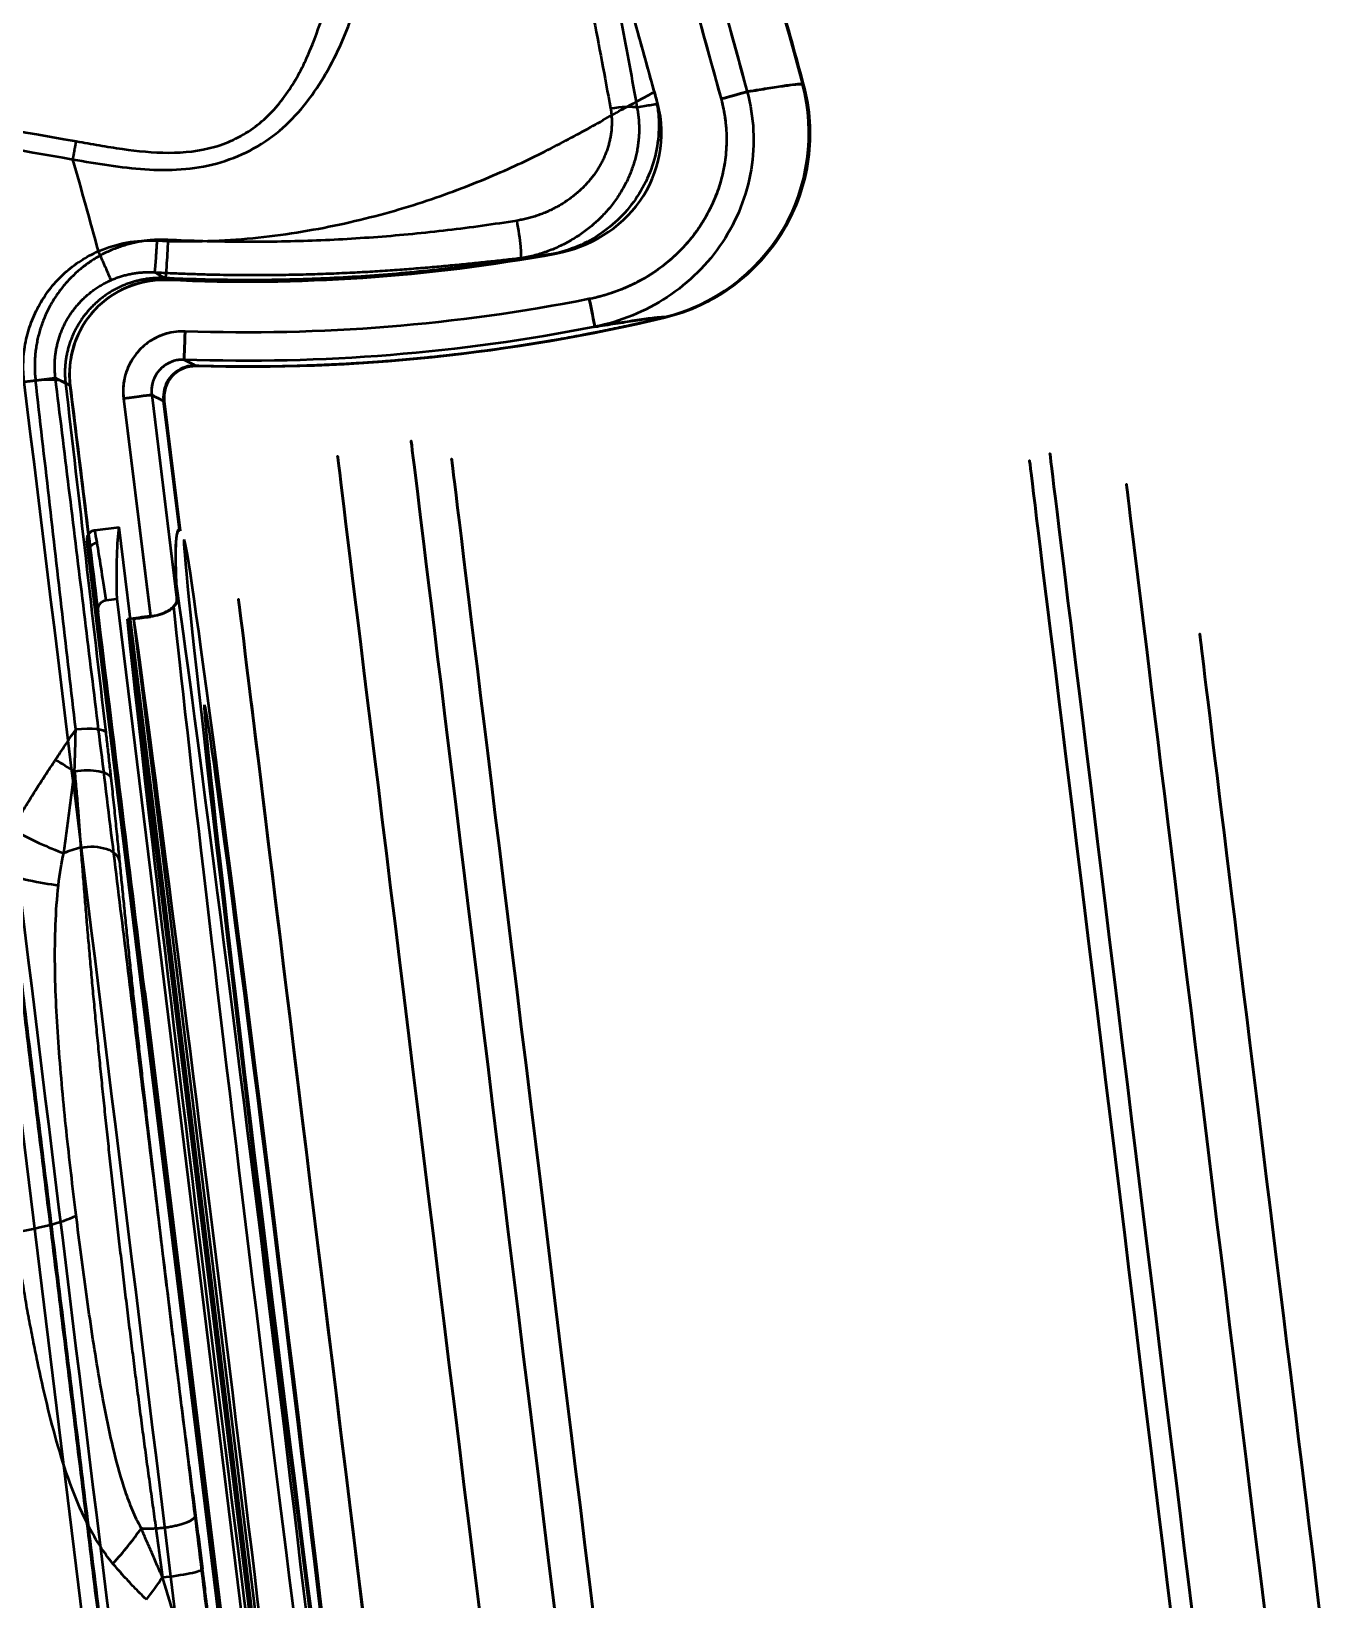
# Model space of a CAD drawing. Header units: millimetres. Extents: x -142 to 142, y -208 to 161.
# Drawn here: x 81.31 to 122.69, y 63.91 to 113.75 of the extents above; entities that cross this region are included whole.
import ezdxf

# ---------------------------------------------------------------- set-up
doc = ezdxf.new("R2010")
doc.units = ezdxf.units.MM
doc.layers.add('1', color=7, linetype='Continuous', true_color=0xffffff)

msp = doc.modelspace()

# ---------------------------------------------------------------- linework, layer by layer
at = {"layer": '1', "color": 251, "linetype": 'Continuous', "lineweight": 50}
for p, q in [((105.837, 112.066, 0.6), (105.837, 112.066)), ((101.441, 104.657, 0.6), (101.441, 104.657)), ((85.107, 45.624, 24), (78.102, 102.679, 24)), ((85.107, 45.624, 24.72), (78.102, 102.679, 24.72)), ((86.551, 103.115, 0.6), (86.551, 103.115)), ((89.388, 46.75, -11.5), (82.544, 102.491, -11.5)), ((85.132, 102.193, -10.631), (85.931, 95.679, -10.631)), ((85.132, 102.193, 10.631), (85.932, 95.675, 10.631)), ((84.239, 102.083, -11.5), (85.089, 95.159, -11.5)), ((84.239, 102.083, 11.5), (85.091, 95.143, 11.5)), ((86.011, 97.903, 0.6), (85.507, 102.006, 0.6)), ((86.035, 97.88), (85.53, 101.994)), ((85.53, 101.994, 0.6), (85.53, 101.994)), ((85.53, 101.994, 0.6), (86.035, 97.879, 0.6)), ((84.096, 97.984, 5), (83.328, 97.89, 5)), ((90.191, 48.345, 5), (84.096, 97.986, 5)), ((83.604, 93.191, 5), (83.068, 97.551, 5)), ((89.579, 50.534, 11.5), (84.031, 95.714, 11.5)), ((84.359, 95.067, -11.5), (89.771, 50.991, -11.5)), ((89.969, 51.026, 11.5), (84.559, 95.08, 11.5)), ((88.553, 52.879, 5), (83.604, 93.191, 5)), ((84.909, 83.234, 11.498), (87.411, 62.856, 11.498))]:
    msp.add_line(p, q, dxfattribs=at)
at = {"layer": '1', "color": 251, "linetype": 'Continuous', "lineweight": 50, "extrusion": (-0.992546, -0.121869, -7.68204e-12)}
for centre, radius in [((-62, 0, -104.956), 26.602), ((-62, 0, -102.579), 26.403), ((-62, 0, -125.052), 23.734), ((-62, 0, -106.161), 25.88), ((-62, 0, -124.383), 23.59), ((-62, 0, -127.345), 22.473), ((-62, 0, -98.9), 22.283), ((-62, 0, -129.077), 17.463)]:
    msp.add_circle(centre, radius, dxfattribs=at)
at = {"layer": '1', "color": 251, "linetype": 'Continuous', "lineweight": 50, "extrusion": (0.992508, 0.121865, -0.008727)}
for radius in [24.5, 19.2]:
    msp.add_circle((61.874, 0.822, 97.412), radius, dxfattribs=at)
at = {"layer": '1', "color": 251, "linetype": 'Continuous', "lineweight": 50, "extrusion": (0, 0, -1)}
for centre, radius, start, end in [((379, -20, -0.6), 502.476, 160.93454, 164.76154), ((379, -20, -10.866), 500.718, 163.59751, 164.7357), ((379, -20, -11.5), 499.858, 163.65777, 164.7357), ((379, -20, 11.5), 499.858, 164.23017, 164.7357), ((379, -20, 10.866), 500.718, 164.23017, 164.7357), ((-88.166, 160.208, 11.5), 56.03, 258.8127, 272.0194), ((-88.166, 160.208, -11.5), 56.03, 258.8127, 272.0194), ((-88.166, 160.208, 10.616), 56.93, 258.8127, 272.0194), ((-88.166, 160.208, -10.616), 56.93, 258.8127, 272.0194)]:
    msp.add_arc(centre, radius, start, end, dxfattribs=at)
at = {"layer": '1', "color": 251, "linetype": 'Continuous', "lineweight": 50}
for centre, radius, start, end in [((-379, -20), 502.502, 15.23732, 19.0669), ((-379, -20, -11.5), 497.872, 15.30697, 15.89189), ((88.166, 160.208, -11.5), 54.414, 267.3604, 280.389), ((88.166, 160.208, 0.6), 57.105, 268.357, 283.408), ((88.166, 160.208), 57.115, 268.3795, 283.4397)]:
    msp.add_arc(centre, radius, start, end, dxfattribs=at)
at = {"layer": '1', "color": 251, "linetype": 'Continuous', "lineweight": 50, "extrusion": (0.263272, -0.964722, -1.3344e-15)}
msp.add_arc((128.963, -10.6, -80.486), 0.9, 270, 342.8169, dxfattribs=at)
at = {"layer": '1', "color": 251, "linetype": 'Continuous', "lineweight": 50, "extrusion": (0.263272, -0.964722, -3.60822e-16)}
msp.add_arc((128.963, 10.6, -80.486), 0.9, 17.183, 90, dxfattribs=at)
at = {"layer": '1', "color": 251, "linetype": 'Continuous', "lineweight": 50, "extrusion": (0.17476, -0.96364, -0.202132)}
msp.add_arc((117.888, -31.036, -87.043), 1, 274.8046, 336.4428, dxfattribs=at)
at = {"layer": '1', "color": 251, "linetype": 'Continuous', "lineweight": 50, "extrusion": (-0.984211, -0.157709, -0.080348)}
msp.add_arc((-90.865, -22.715, -111.013), 1, 258.2604, 358.9968, dxfattribs=at)
at = {"layer": '1', "color": 251, "linetype": 'Continuous', "lineweight": 50, "extrusion": (-0.998349, 0.048482, -0.030798)}
msp.add_arc((-110.931, -16.811, -79.84), 1, 257.5222, 358.9995, dxfattribs=at)
at = {"layer": '1', "color": 251, "linetype": 'Continuous', "lineweight": 50, "extrusion": (-0.980998, -0.194016, -7.25614e-15)}
msp.add_arc((-84.028, -10.6, -117.574), 0.9, 270, 359, dxfattribs=at)
at = {"layer": '1', "color": 251, "linetype": 'Continuous', "lineweight": 50, "extrusion": (-0.980998, -0.194016, -7.93636e-17)}
msp.add_arc((-84.028, 10.6, -117.574), 0.9, 1, 90, dxfattribs=at)
at = {"layer": '1', "color": 251, "linetype": 'Continuous', "lineweight": 50, "extrusion": (-0.999379, 0.035238, 2.71678e-15)}
msp.add_arc((-107.185, -10.6, -82.466), 0.9, 270, 359, dxfattribs=at)
at = {"layer": '1', "color": 251, "linetype": 'Continuous', "lineweight": 50, "extrusion": (-0.999379, 0.035238, -2.92735e-17)}
msp.add_arc((-107.185, 10.6, -82.466), 0.9, 1, 90, dxfattribs=at)
at = {"layer": '1', "color": 251, "linetype": 'Continuous', "lineweight": 50, "extrusion": (0.111919, -0.97145, -0.209186)}
msp.add_arc((92.591, -34.493, -87.17), 1, 273.6275, 357.9547, dxfattribs=at)
at = {"layer": '1', "color": 251, "linetype": 'Continuous', "lineweight": 50, "extrusion": (0.121869, -0.992546, 0)}
msp.add_arc((96.052, -10.6, -91.056), 0.9, 270, 358, dxfattribs=at)
at = {"layer": '1', "color": 251, "linetype": 'Continuous', "lineweight": 50, "extrusion": (0.121869, -0.992546, 8.58688e-17)}
msp.add_arc((96.052, 10.6, -91.056), 0.9, 2, 90, dxfattribs=at)
at = {"layer": '1', "color": 251, "linetype": 'Continuous', "lineweight": 50, "extrusion": (-0.992508, -0.121865, 0.008727)}
for start, end in [(21.9156, 158.0844), (206.2219, 333.7781)]:
    msp.add_arc((-61.874, 0.822, -96.912), 25, start, end, dxfattribs=at)
at = {"layer": '1', "color": 251, "linetype": 'Continuous', "lineweight": 50, "extrusion": (0.992508, 0.121865, -0.008727)}
for start, end in [(207.3611, 332.6389), (27.4154, 152.5846)]:
    msp.add_arc((61.874, 0.822, 95.412), 25, start, end, dxfattribs=at)
at = {"layer": '1', "color": 251, "linetype": 'Continuous', "lineweight": 50, "extrusion": (0.111946, -0.971543, -0.208738)}
msp.add_arc((92.593, -34.456, -75.766), 1, 273.7148, 357.9549, dxfattribs=at)
at = {"layer": '1', "color": 251, "linetype": 'Continuous', "lineweight": 50, "extrusion": (-0.54067, -0.816688, -0.201737)}
msp.add_arc((18.17, -46.074, -114.516), 3, 71.3327, 85.1389, dxfattribs=at)
at = {"layer": '1', "color": 251, "linetype": 'Continuous', "lineweight": 50, "extrusion": (0.101671, -0.929575, -0.354336)}
msp.add_arc((92.126, -45.599, -68.657), 1, 262.8835, 357.8612, dxfattribs=at)
at = {"layer": '1', "color": 251, "linetype": 'Continuous', "lineweight": 50, "extrusion": (0.490109, 0.846936, 0.206137)}
msp.add_arc((-25.348, -46.311, 110.368), 3, 94.1829, 132.5024, dxfattribs=at)
at = {"layer": '1', "color": 251, "linetype": 'Continuous', "lineweight": 50, "extrusion": (-0.098315, 0.800713, 0.590926)}
msp.add_arc((-93.3, -60.137, 50.017), 2, 279.7601, 296.5888, dxfattribs=at)
at = {"layer": '1', "color": 251, "linetype": 'Continuous', "lineweight": 50, "extrusion": (0.07817, -0.805112, -0.587949)}
msp.add_arc((91.16, -62.314, -52.134), 1, 259.3826, 357.5271, dxfattribs=at)
at = {"layer": '1', "color": 251, "linetype": 'Continuous', "lineweight": 50, "extrusion": (0.309294, 0.926081, 0.216126)}
msp.add_arc((-48.311, -45.814, 101.117), 3, 91.7372, 136.7932, dxfattribs=at)
at = {"layer": '1', "color": 251, "linetype": 'Continuous', "lineweight": 50, "extrusion": (-0.121586, 0.981554, 0.147539)}
msp.add_arc((-88.6, -34.131, 61.143), 3, 105.9936, 162.566, dxfattribs=at)
at = {"layer": '1', "color": 251, "linetype": 'Continuous', "lineweight": 50, "extrusion": (-0.719294, 0.661917, 0.210908)}
msp.add_arc((-104.466, -22.546, -22.314), 3, 94.1578, 123.4563, dxfattribs=at)
at = {"layer": '1', "color": 251, "linetype": 'Continuous', "lineweight": 50, "extrusion": (0.124897, -0.986283, 0.107919)}
msp.add_arc((93.211, -17.356, -55.676), 1, 252.9935, 357.9882, dxfattribs=at)
at = {"layer": '1', "color": 251, "linetype": 'Continuous', "lineweight": 50, "extrusion": (-0.792217, 0.592948, 0.144238)}
msp.add_arc((-102.125, -22.558, -32.89), 3, 89.1482, 106.1103, dxfattribs=at)
at = {"layer": '1', "color": 251, "linetype": 'Continuous', "lineweight": 50, "extrusion": (0.991942, 0.121795, 0.034899)}
msp.add_ellipse((89.057, 73.273, -0.027), major_axis=(0.867, 0.106, -25.009), ratio=0.999048, start_param=1.953295, end_param=2.011081, dxfattribs=at)
at = {"layer": '1', "color": 251, "linetype": 'Continuous', "lineweight": 50}
msp.add_ellipse((1393.914, 233.49, -11.5), major_axis=(2843.471, 349.134), ratio=0.008727, start_param=2.048048, end_param=2.048337, dxfattribs=at)
at = {"layer": '1', "color": 251, "linetype": 'Continuous', "lineweight": 50, "extrusion": (0, 0, -1)}
msp.add_ellipse((-1221.98, -87.702, 11.5), major_axis=(2843.471, 349.134), ratio=0.008727, start_param=5.190878, end_param=5.191089, dxfattribs=at)
at = {"layer": '1', "color": 251, "linetype": 'Continuous', "lineweight": 50, "extrusion": (-0.992546, -0.121869, -7.68232e-12)}
msp.add_ellipse((90.622, 73.466, -0.041), major_axis=(0, 0, -19.201), ratio=0.999962, dxfattribs=at)
at = {"layer": '1', "color": 251, "linetype": 'Continuous', "lineweight": 50}
for points, weights, degree in [([(95.933, 144.153, 0.6), (99.591, 133.57, 0.6), (102.894, 122.87, 0.6), (105.837, 112.066, 0.6)], [0.500139632378, 0.499953455874, 0.499953455874, 0.500139632378], 3), ([(-20.967, 117.221, 24.913), (31.277, 119.586, 24.913), (82.736, 110.254, 24.913)], [0.50158002096, 0.49841997904, 0.50158002096], 2), ([(-82.632, 109.679, 25), (0, 124.663, 25), (82.631, 109.679, 25)], [0.504044166649, 0.495955833351, 0.504044166649], 2), ([(101.104, 111.819, 11.5), (100.344, 114.589, 11.5), (99.551, 117.35, 11.5)], [0.500004161292, 0.499995838708, 0.500004161292], 2), ([(101.441, 104.657, 0.6), (96.56, 103.49, 0.6), (91.568, 102.973, 0.6), (86.551, 103.115, 0.6)], [0.502165318994, 0.499278227002, 0.499278227002, 0.502165318994], 3)]:
    msp.add_rational_spline(points, weights, degree=degree, dxfattribs=at)
for points, knots in [([(82.736, 110.254, 24.913), (82.979, 110.21, 24.913), (83.464, 110.123, 24.912), (84.439, 109.966, 24.906), (85.668, 109.84, 24.875), (87.154, 109.992, 24.744), (88.487, 110.652, 24.469), (89.457, 111.715, 24.093), (90.361, 113.409, 23.532), (90.985, 115.688, 22.811), (91.363, 118.499, 21.946), (91.491, 121.335, 21.088), (91.463, 124.172, 20.238), (91.358, 126.063, 19.676), (91.29, 127.008, 19.397)], [0, 0, 0, 0, 0.03125, 0.0625, 0.125, 0.1875, 0.25, 0.3125, 0.375, 0.5, 0.625, 0.75, 0.875, 1, 1, 1, 1]), ([(82.631, 109.679, 25), (83.01, 109.611, 25), (83.768, 109.478, 25), (84.915, 109.345, 24.982), (86.071, 109.33, 24.928), (87.212, 109.512, 24.814), (88.279, 109.929, 24.623), (89.533, 110.772, 24.277), (90.679, 112.25, 23.714), (91.569, 114.253, 22.984), (92.134, 116.372, 22.234), (92.433, 118.168, 21.613), (92.573, 119.436, 21.181), (92.629, 120.071, 20.965), (92.653, 120.389, 20.858), (92.666, 120.571, 20.796), (92.672, 120.662, 20.766), (92.674, 120.708, 20.751)], [0, 0, 0, 0, 0.0625, 0.125, 0.1875, 0.25, 0.3125, 0.375, 0.5, 0.625, 0.75, 0.875, 0.9375, 0.96875, 0.984375, 0.992188, 1, 1, 1, 1]), ([(85.295, 107.098, 24.983), (85.775, 107.075, 24.971), (86.736, 107.065, 24.929), (88.647, 107.176, 24.729), (90.976, 107.535, 24.176), (93.5, 108.206, 22.918), (95.673, 109.007, 21.169), (97.47, 109.834, 19.064), (98.949, 110.621, 16.707), (99.955, 111.198, 14.599), (100.648, 111.576, 12.846), (100.959, 111.74, 11.951), (101.104, 111.819, 11.5)], [0, 0, 0, 0, 0.0625, 0.125, 0.25, 0.375, 0.5, 0.625, 0.75, 0.875, 0.9375, 1, 1, 1, 1]), ([(101.104, 111.819, 11.5), (101.143, 111.679, 11.5), (101.204, 111.396, 11.5), (101.266, 110.821, 11.5), (101.222, 110.095, 11.5), (100.989, 109.255, 11.5), (100.586, 108.481, 11.5), (100.034, 107.806, 11.5), (99.358, 107.256, 11.5), (98.585, 106.853, 11.5), (98.026, 106.694, 11.5), (97.741, 106.643, 11.5)], [0, 0, 0, 0, 0.0625, 0.125, 0.25, 0.375, 0.5, 0.625, 0.75, 0.875, 1, 1, 1, 1]), ([(101.408, 104.659, 0.6), (102.979, 105.034, 0.6), (104.362, 106.059, 0.6), (105.994, 108.802, 0.6), (106.233, 110.513, 0.6), (105.809, 112.069, 0.6)], [0, 0, 0, 0, 0.5, 0.5, 1, 1, 1, 1]), ([(101.441, 104.657), (102.227, 104.844), (102.961, 105.187), (104.251, 106.137), (104.8, 106.743), (105.614, 108.115), (105.885, 108.89), (106.1, 110.469), (106.049, 111.287), (105.837, 112.066)], [0, 0, 0, 0, 0.25, 0.25, 0.5, 0.5, 0.75, 0.75, 1, 1, 1, 1]), ([(105.837, 112.066, 0.6), (106.049, 111.287, 0.6), (106.1, 110.469, 0.6), (105.885, 108.89, 0.6), (105.614, 108.115, 0.6), (104.8, 106.743, 0.6), (104.251, 106.137, 0.6), (102.961, 105.187, 0.6), (102.227, 104.844, 0.6), (101.441, 104.657, 0.6)], [0, 0, 0, 0, 0.25, 0.25, 0.5, 0.5, 0.75, 0.75, 1, 1, 1, 1]), ([(97.979, 106.686, -11.5), (99.047, 106.882, -11.5), (100.028, 107.478, -11.5), (101.27, 109.233, -11.5), (101.497, 110.383, -11.5), (101.21, 111.433, -11.5)], [0, 0, 0, 0, 0.5, 0.5, 1, 1, 1, 1]), ([(85.216, 106.092, 24.001), (85.407, 106.082, 23.996), (85.776, 106.063, 23.981), (86.312, 106.042, 23.942), (86.815, 106.026, 23.887), (87.292, 106.015, 23.817), (87.747, 106.008, 23.734), (88.182, 106.005, 23.638), (88.6, 106.005, 23.529), (89.002, 106.007, 23.408), (89.39, 106.013, 23.275), (89.766, 106.02, 23.129), (90.133, 106.029, 22.97), (90.49, 106.04, 22.799), (90.838, 106.053, 22.614), (91.179, 106.068, 22.417), (91.512, 106.084, 22.206), (91.838, 106.101, 21.98), (92.159, 106.119, 21.74), (92.474, 106.139, 21.484), (92.785, 106.16, 21.211), (93.091, 106.182, 20.919), (93.393, 106.205, 20.609), (93.691, 106.229, 20.279), (93.986, 106.253, 19.927), (94.277, 106.279, 19.551), (94.565, 106.305, 19.149), (94.849, 106.332, 18.722), (95.128, 106.36, 18.268), (95.401, 106.387, 17.789), (95.667, 106.415, 17.283), (95.926, 106.442, 16.75), (96.177, 106.469, 16.19), (96.421, 106.496, 15.602), (96.658, 106.522, 14.988), (96.886, 106.547, 14.35), (97.105, 106.571, 13.688), (97.316, 106.595, 13.008), (97.52, 106.618, 12.311), (97.659, 106.633, 11.806), (97.732, 106.642, 11.534), (97.741, 106.643, 11.5)], [0, 0, 0, 0, 0.028528, 0.055164, 0.080314, 0.104376, 0.127542, 0.149934, 0.171677, 0.192872, 0.213633, 0.234117, 0.254448, 0.274679, 0.294869, 0.315082, 0.335381, 0.355832, 0.376527, 0.397585, 0.419081, 0.441077, 0.463651, 0.486892, 0.5109, 0.535789, 0.561715, 0.588722, 0.616708, 0.645712, 0.675787, 0.706982, 0.739337, 0.772868, 0.807538, 0.843275, 0.879979, 0.917517, 0.955749, 0.994408, 1, 1, 1, 1]), ([(82.073, 102.733, 24.035), (82.068, 102.78, 24.035), (82.058, 102.875, 24.036), (82.051, 103.02, 24.037), (82.05, 103.168, 24.038), (82.057, 103.315, 24.039), (82.072, 103.463, 24.04), (82.093, 103.609, 24.04), (82.122, 103.754, 24.041), (82.158, 103.897, 24.041), (82.2, 104.039, 24.042), (82.25, 104.178, 24.042), (82.307, 104.314, 24.042), (82.37, 104.448, 24.042), (82.439, 104.578, 24.042), (82.515, 104.705, 24.042), (82.598, 104.827, 24.042), (82.686, 104.946, 24.042), (82.779, 105.06, 24.041), (82.879, 105.169, 24.041), (82.983, 105.274, 24.04), (83.093, 105.373, 24.039), (83.208, 105.466, 24.038), (83.327, 105.554, 24.038), (83.45, 105.636, 24.037), (83.577, 105.712, 24.035), (83.707, 105.781, 24.034), (83.797, 105.823, 24.033), (83.843, 105.844, 24.033), (83.844, 105.844, 24.033)], [0, 0, 0, 0, 0.036392, 0.07494, 0.113484, 0.152009, 0.190524, 0.229041, 0.267564, 0.306091, 0.34462, 0.383147, 0.421667, 0.460176, 0.498672, 0.537161, 0.575647, 0.614134, 0.652627, 0.691132, 0.729653, 0.768187, 0.806729, 0.845276, 0.883826, 0.922368, 0.9609, 0.999427, 1, 1, 1, 1]), ([(82.544, 102.491, -11.5), (82.437, 103.362, -11.5), (82.733, 104.259, -11.5), (83.909, 105.528, -11.5), (84.784, 105.892, -11.5), (85.66, 105.851, -11.5)], [0, 0, 0, 0, 0.5, 0.5, 1, 1, 1, 1]), ([(85.66, 105.851, 11.5), (85.551, 105.856, 11.5), (85.334, 105.855, 11.5), (84.901, 105.805, 11.5), (84.376, 105.653, 11.5), (83.799, 105.341, 11.5), (83.304, 104.911, 11.5), (82.912, 104.385, 11.5), (82.645, 103.786, 11.5), (82.533, 103.251, 11.5), (82.516, 102.816, 11.5), (82.531, 102.599, 11.5), (82.544, 102.491, 11.5)], [0, 0, 0, 0, 0.0625, 0.125, 0.25, 0.375, 0.5, 0.625, 0.75, 0.875, 0.9375, 1, 1, 1, 1]), ([(83.844, 105.844, 24.033), (83.886, 105.863, 24.033), (83.972, 105.898, 24.032), (84.104, 105.945, 24.03), (84.238, 105.986, 24.028), (84.374, 106.021, 24.026), (84.512, 106.049, 24.024), (84.651, 106.071, 24.021), (84.792, 106.087, 24.017), (84.933, 106.096, 24.012), (85.075, 106.098, 24.007), (85.169, 106.095, 24.003), (85.216, 106.092, 24.001)], [0, 0, 0, 0, 0.098594, 0.197413, 0.296614, 0.396245, 0.496272, 0.596697, 0.69748, 0.798663, 0.899871, 1, 1, 1, 1]), ([(85.66, 105.851, 11.5), (85.607, 105.88, 12.984), (85.497, 105.939, 16.08), (85.349, 106.019, 20.247), (85.254, 106.071, 22.93), (85.216, 106.092, 24.001)], [0, 0, 0, 0, 0.356246, 0.742992, 1, 1, 1, 1]), ([(99.211, 104.36, 10.616), (99.321, 104.376, 10.347), (99.542, 104.411, 9.779), (99.87, 104.462, 8.84), (100.193, 104.512, 7.794), (100.505, 104.56, 6.631), (100.797, 104.602, 5.337), (101.057, 104.636, 3.9), (101.269, 104.658, 2.335), (101.371, 104.661, 1.185), (101.408, 104.659, 0.6)], [0, 0, 0, 0, 0.125846, 0.251691, 0.377537, 0.503383, 0.629229, 0.755074, 0.88092, 1, 1, 1, 1]), ([(86.16, 103.313, -10.616), (86.096, 103.315, -10.618), (85.968, 103.308, -10.622), (85.782, 103.26, -10.628), (85.608, 103.178, -10.632), (85.453, 103.064, -10.635), (85.323, 102.923, -10.637), (85.222, 102.76, -10.638), (85.153, 102.579, -10.637), (85.12, 102.387, -10.635), (85.124, 102.257, -10.633), (85.132, 102.193, -10.631)], [0, 0, 0, 0, 0.111032, 0.221598, 0.332185, 0.442715, 0.553272, 0.663648, 0.775565, 0.887835, 1, 1, 1, 1]), ([(86.16, 103.313, 10.616), (86.189, 103.299, 9.84), (86.247, 103.269, 8.259), (86.337, 103.223, 5.814), (86.43, 103.176, 3.28), (86.496, 103.143, 1.498), (86.529, 103.126, 0.6)], [0, 0, 0, 0, 0.252256, 0.504512, 0.756769, 1, 1, 1, 1]), ([(86.529, 103.126, 0.6), (86.417, 103.13, 0.6), (86.303, 103.114, 0.6), (86.089, 103.046, 0.6), (85.987, 102.993, 0.6), (85.808, 102.858, 0.6), (85.729, 102.774, 0.6), (85.605, 102.588, 0.6), (85.559, 102.483, 0.6), (85.503, 102.266, 0.6), (85.494, 102.151, 0.6), (85.505, 102.028, 0.6), (85.506, 102.017, 0.6), (85.507, 102.006, 0.6)], [0, 0, 0, 0, 0.196165, 0.196165, 0.392339, 0.392339, 0.588389, 0.588389, 0.784301, 0.784301, 0.980164, 0.980164, 1, 1, 1, 1]), ([(85.53, 101.994), (85.495, 102.282), (85.591, 102.578), (85.976, 103.001), (86.261, 103.124), (86.551, 103.115)], [0, 0, 0, 0, 0.5, 0.5, 1, 1, 1, 1]), ([(86.551, 103.115, 0.6), (86.261, 103.124, 0.6), (85.976, 103.001, 0.6), (85.591, 102.578, 0.6), (85.495, 102.282, 0.6), (85.53, 101.994, 0.6)], [0, 0, 0, 0, 0.5, 0.5, 1, 1, 1, 1]), ([(83.328, 97.89, 5), (83.296, 97.886, 5), (83.263, 97.876, 5), (83.204, 97.847, 5), (83.177, 97.827, 5), (83.13, 97.78, 5), (83.111, 97.752, 5), (83.082, 97.691, 5), (83.072, 97.658, 5), (83.065, 97.6, 5), (83.065, 97.575, 5), (83.068, 97.55, 5)], [0, 0, 0, 0, 0.208946, 0.208946, 0.418721, 0.418721, 0.629965, 0.629965, 0.844993, 0.844993, 1, 1, 1, 1]), ([(86.011, 97.903, 0.6), (86.012, 97.902, 0.6), (86.013, 97.901, 0.6), (86.022, 97.893, 0.6), (86.029, 97.886, 0.6), (86.035, 97.879, 0.6)], [0, 0, 0, 0, 0.137923, 0.137923, 1, 1, 1, 1]), ([(83.427, 95.303, 11.5), (83.424, 95.323, 11.5), (83.422, 95.365, 11.5), (83.429, 95.427, 11.5), (83.448, 95.487, 11.5), (83.478, 95.542, 11.5), (83.517, 95.591, 11.5), (83.564, 95.631, 11.5), (83.611, 95.655, 11.5), (83.651, 95.666, 11.5), (83.672, 95.67, 11.5), (83.682, 95.671, 11.5)], [0, 0, 0, 0, 0.125, 0.25, 0.375, 0.5, 0.625, 0.75, 0.875, 0.9375, 1, 1, 1, 1]), ([(85.089, 95.159, -11.5), (85.181, 95.171, -11.5), (85.273, 95.191, -11.485), (85.443, 95.241, -11.429), (85.522, 95.273, -11.388), (85.664, 95.344, -11.283), (85.727, 95.385, -11.218), (85.794, 95.442, -11.121), (85.81, 95.457, -11.096), (85.824, 95.472, -11.069)], [0, 0, 0, 0, 0.294217, 0.294217, 0.587468, 0.587468, 0.894879, 0.894879, 1, 1, 1, 1]), ([(85.932, 95.675, 10.631), (85.934, 95.625, 10.739), (85.917, 95.571, 10.846), (85.846, 95.463, 11.049), (85.789, 95.407, 11.146), (85.644, 95.309, 11.305), (85.556, 95.264, 11.372), (85.369, 95.197, 11.46), (85.27, 95.171, 11.487), (85.144, 95.15, 11.499), (85.117, 95.146, 11.5), (85.091, 95.143, 11.5)], [0, 0, 0, 0, 0.244773, 0.244773, 0.496514, 0.496514, 0.734808, 0.734808, 0.946102, 0.946102, 1, 1, 1, 1]), ([(85.824, 95.472, -11.069), (85.841, 95.489, -11.039), (85.856, 95.506, -11.007), (85.907, 95.569, -10.878), (85.929, 95.614, -10.774), (85.932, 95.667, -10.658), (85.932, 95.673, -10.644), (85.931, 95.679, -10.631)], [0, 0, 0, 0, 0.232566, 0.232566, 0.914513, 0.914513, 1, 1, 1, 1]), ([(82.731, 76.125, -23.847), (82.621, 77.023, -23.714), (82.411, 78.811, -23.39), (82.205, 81.022, -22.842), (82.093, 82.772, -22.321), (82.051, 84.073, -21.888), (82.064, 85.36, -21.411), (82.123, 86.202, -21.058), (82.168, 86.617, -20.871)], [0, 0, 0, 0, 0.25, 0.5, 0.625, 0.75, 0.875, 1, 1, 1, 1]), ([(84.799, 66.18, -24.298), (84.695, 66.366, -24.3), (84.513, 66.752, -24.303), (84.219, 67.552, -24.311), (83.935, 68.579, -24.321), (83.665, 69.828, -24.318), (83.366, 71.505, -24.284), (83.05, 73.609, -24.164), (82.834, 75.288, -23.971), (82.731, 76.125, -23.847)], [0, 0, 0, 0, 0.0625, 0.125, 0.25, 0.375, 0.5, 0.75, 1, 1, 1, 1]), ([(83.902, 65.053, -23.82), (83.606, 65.406, -23.726), (83.117, 66.189, -23.531), (82.572, 67.46, -23.258), (82.146, 68.779, -23.006), (81.798, 70.124, -22.771), (81.547, 71.254, -22.583), (81.362, 72.163, -22.435), (81.264, 72.675, -22.353), (81.207, 72.974, -22.305), (81.193, 73.052, -22.292), (81.188, 73.077, -22.288), (81.185, 73.091, -22.286), (81.179, 73.127, -22.28), (81.156, 73.274, -22.258), (81.093, 73.645, -22.2), (80.996, 74.217, -22.11), (80.875, 74.901, -21.999), (80.79, 75.357, -21.922), (80.747, 75.584, -21.884)], [0, 0, 0, 0, 0.125, 0.25, 0.375, 0.5, 0.625, 0.6875, 0.75, 0.765625, 0.769531, 0.771484, 0.772461, 0.773438, 0.78125, 0.8125, 0.875, 0.9375, 1, 1, 1, 1])]:
    msp.add_open_spline(points, degree=3, knots=knots, dxfattribs=at)
for points, degree in [([(97.884, 120.423, -11.869), (98.11, 119.389, -12.085), (98.547, 117.333, -12.514), (99.156, 114.29, -13.151), (99.531, 112.292, -13.569), (99.711, 111.301, -13.777)], 3), ([(98.964, 119.455, -11.441), (99.159, 118.536, -11.638), (99.537, 116.707, -12.032), (100.066, 113.998, -12.616), (100.395, 112.216, -13.001), (100.552, 111.331, -13.193)], 3), ([(104.053, 111.825, -10.866), (104.162, 111.423, -10.868), (104.293, 110.596, -10.868), (104.221, 109.342, -10.858), (103.883, 108.133, -10.839), (103.302, 107.021, -10.811), (102.504, 106.053, -10.773), (101.529, 105.263, -10.728), (100.419, 104.681, -10.675), (99.619, 104.441, -10.636), (99.211, 104.36, -10.616)], 3), ([(104.053, 111.825, 10.866), (104.162, 111.423, 10.868), (104.293, 110.596, 10.868), (104.221, 109.342, 10.859), (103.883, 108.133, 10.839), (103.302, 107.021, 10.811), (102.504, 106.053, 10.774), (101.529, 105.263, 10.728), (100.419, 104.681, 10.675), (99.619, 104.441, 10.636), (99.211, 104.36, 10.616)], 3), ([(105.837, 112.066, 0), (105.8, 112.072, -0.92), (105.675, 112.071, -2.757), (105.322, 112.029, -5.497), (104.796, 111.949, -8.208), (104.323, 111.87, -9.987), (104.053, 111.825, -10.866)], 3), ([(104.053, 111.825, 10.866), (104.308, 111.868, 10.035), (104.759, 111.943, 8.354), (105.27, 112.022, 5.793), (105.626, 112.066, 3.205), (105.764, 112.072, 1.469), (105.809, 112.069, 0.6)], 3), ([(99.711, 111.301, -13.777), (99.719, 111.259, -13.786), (99.732, 111.174, -13.804), (99.745, 111.046, -13.831), (99.751, 110.916, -13.86), (99.751, 110.784, -13.888), (99.744, 110.652, -13.917), (99.73, 110.519, -13.947), (99.709, 110.386, -13.977), (99.68, 110.252, -14.008), (99.645, 110.118, -14.039), (99.603, 109.985, -14.07), (99.553, 109.852, -14.101), (99.497, 109.72, -14.133), (99.433, 109.59, -14.164), (99.362, 109.461, -14.196), (99.284, 109.334, -14.227), (99.199, 109.209, -14.259), (99.107, 109.087, -14.29), (99.009, 108.968, -14.32), (98.903, 108.852, -14.351), (98.792, 108.74, -14.38), (98.674, 108.631, -14.41), (98.55, 108.528, -14.438), (98.421, 108.428, -14.466), (98.286, 108.334, -14.493), (98.146, 108.246, -14.519), (98.002, 108.163, -14.544), (97.853, 108.085, -14.568), (97.701, 108.014, -14.59), (97.545, 107.95, -14.612), (97.386, 107.892, -14.632), (97.225, 107.841, -14.651), (97.061, 107.796, -14.668), (96.897, 107.759, -14.684), (96.786, 107.739, -14.693), (96.731, 107.73, -14.698)], 3), ([(100.552, 111.331, -13.193), (100.564, 111.274, -13.203), (100.583, 111.159, -13.222), (100.604, 110.985, -13.251), (100.617, 110.809, -13.28), (100.621, 110.632, -13.309), (100.615, 110.453, -13.338), (100.601, 110.273, -13.367), (100.578, 110.093, -13.395), (100.546, 109.912, -13.423), (100.505, 109.732, -13.45), (100.454, 109.552, -13.476), (100.394, 109.373, -13.502), (100.325, 109.195, -13.528), (100.247, 109.019, -13.552), (100.159, 108.845, -13.576), (100.062, 108.674, -13.598), (99.957, 108.506, -13.62), (99.842, 108.341, -13.64), (99.719, 108.181, -13.66), (99.587, 108.025, -13.677), (99.447, 107.874, -13.694), (99.299, 107.729, -13.709), (99.143, 107.59, -13.722), (98.98, 107.457, -13.734), (98.81, 107.331, -13.744), (98.634, 107.212, -13.752), (98.451, 107.101, -13.758), (98.263, 106.998, -13.763), (98.071, 106.904, -13.765), (97.874, 106.818, -13.766), (97.673, 106.741, -13.765), (97.469, 106.674, -13.761), (97.263, 106.616, -13.756), (97.054, 106.567, -13.749), (96.915, 106.541, -13.743), (96.845, 106.53, -13.739)], 3), ([(103.224, 111.599, -11.5), (103.284, 111.377, -11.5), (103.372, 110.93, -11.5), (103.411, 110.26, -11.5), (103.356, 109.579, -11.5), (103.206, 108.91, -11.5), (102.964, 108.262, -11.5), (102.631, 107.646, -11.5), (102.213, 107.074, -11.5), (101.712, 106.556, -11.5), (101.142, 106.106, -11.5), (100.5, 105.726, -11.5), (99.793, 105.428, -11.5), (99.294, 105.293, -11.5), (99.037, 105.242, -11.5)], 3), ([(103.224, 111.599, 11.5), (103.28, 111.392, 11.5), (103.364, 110.977, 11.5), (103.408, 110.362, 11.5), (103.375, 109.737, 11.5), (103.261, 109.119, 11.5), (103.069, 108.516, 11.5), (102.799, 107.936, 11.5), (102.454, 107.388, 11.5), (102.039, 106.881, 11.5), (101.556, 106.423, 11.5), (101.02, 106.027, 11.5), (100.416, 105.687, 11.5), (99.749, 105.415, 11.5), (99.28, 105.29, 11.5), (99.037, 105.242, 11.5)], 3), ([(101.21, 111.433, -11.5), (101.149, 111.424, -11.672), (101.019, 111.403, -12.027), (100.802, 111.369, -12.591), (100.639, 111.344, -12.989), (100.552, 111.331, -13.193)], 3), ([(83.442, 106.759, 25), (83.175, 107.733, 25), (82.905, 108.707, 25), (82.631, 109.679, 25)], 3), ([(96.731, 107.73, -14.698), (96.365, 107.672, -14.728), (95.632, 107.562, -14.786), (94.527, 107.42, -14.867), (93.422, 107.302, -14.944), (92.314, 107.206, -15.014), (91.205, 107.133, -15.079), (90.094, 107.084, -15.139), (88.982, 107.057, -15.193), (87.87, 107.053, -15.241), (86.758, 107.073, -15.284), (86.017, 107.101, -15.309), (85.647, 107.119, -15.32)], 3), ([(81.081, 102.612, 25), (81.055, 102.823, 25), (81.037, 103.25, 25), (81.112, 103.887, 25), (81.288, 104.504, 25), (81.56, 105.085, 25), (81.92, 105.615, 25), (82.361, 106.081, 25), (82.87, 106.471, 25), (83.247, 106.673, 25), (83.442, 106.759, 25)], 3), ([(85.647, 107.119, -15.32), (85.585, 107.122, -15.322), (85.461, 107.125, -15.327), (85.275, 107.122, -15.335), (85.089, 107.109, -15.346), (84.904, 107.088, -15.358), (84.72, 107.059, -15.372), (84.537, 107.021, -15.388), (84.356, 106.974, -15.405), (84.177, 106.92, -15.425), (84, 106.856, -15.446), (83.826, 106.785, -15.469), (83.656, 106.706, -15.493), (83.489, 106.618, -15.519), (83.326, 106.523, -15.546), (83.168, 106.421, -15.575), (83.015, 106.311, -15.606), (82.866, 106.194, -15.637), (82.723, 106.069, -15.67), (82.587, 105.939, -15.705), (82.456, 105.802, -15.74), (82.331, 105.658, -15.777), (82.214, 105.509, -15.814), (82.104, 105.355, -15.852), (82.001, 105.195, -15.892), (81.905, 105.031, -15.932), (81.818, 104.863, -15.972), (81.739, 104.69, -16.013), (81.668, 104.515, -16.055), (81.605, 104.336, -16.096), (81.551, 104.154, -16.139), (81.506, 103.971, -16.181), (81.47, 103.785, -16.223), (81.442, 103.599, -16.265), (81.423, 103.411, -16.307), (81.414, 103.223, -16.349), (81.413, 103.035, -16.39), (81.421, 102.847, -16.431), (81.433, 102.723, -16.458), (81.44, 102.661, -16.471)], 3), ([(83.442, 106.759, 25), (84.024, 107.015, 25), (84.641, 107.128, 24.999), (85.295, 107.098, 24.983)], 3), ([(83.844, 105.844, 24.033), (83.842, 105.847, 24.149), (83.822, 105.893, 24.397), (83.729, 106.104, 24.739), (83.589, 106.424, 24.959), (83.488, 106.653, 25), (83.442, 106.759, 25)], 3), ([(97.979, 106.686, -11.5), (97.879, 106.671, -11.725), (97.664, 106.641, -12.193), (97.281, 106.588, -12.959), (96.997, 106.55, -13.477), (96.845, 106.53, -13.739)], 3), ([(96.845, 106.53, -13.739), (96.472, 106.47, -13.769), (95.726, 106.358, -13.827), (94.601, 106.214, -13.909), (93.476, 106.093, -13.985), (92.348, 105.995, -14.056), (91.218, 105.921, -14.121), (90.086, 105.87, -14.18), (88.954, 105.843, -14.235), (87.822, 105.839, -14.283), (86.69, 105.859, -14.326), (85.935, 105.888, -14.35), (85.558, 105.906, -14.362)], 3), ([(97.741, 106.643, 11.5), (93.744, 105.928, 11.5), (89.717, 105.664, 11.5), (85.66, 105.851, 11.5)], 3), ([(85.558, 105.906, -14.362), (85.512, 105.908, -14.364), (85.419, 105.911, -14.37), (85.28, 105.908, -14.38), (85.14, 105.899, -14.392), (85.001, 105.883, -14.406), (84.863, 105.861, -14.422), (84.725, 105.833, -14.439), (84.589, 105.798, -14.458), (84.455, 105.757, -14.479), (84.322, 105.71, -14.501), (84.191, 105.656, -14.525), (84.063, 105.597, -14.551), (83.938, 105.532, -14.578), (83.816, 105.461, -14.607), (83.697, 105.384, -14.637), (83.582, 105.301, -14.668), (83.47, 105.214, -14.7), (83.363, 105.121, -14.734), (83.26, 105.023, -14.769), (83.161, 104.92, -14.805), (83.068, 104.813, -14.842), (82.979, 104.701, -14.88), (82.896, 104.586, -14.918), (82.818, 104.466, -14.958), (82.747, 104.343, -14.998), (82.681, 104.217, -15.038), (82.621, 104.088, -15.079), (82.567, 103.957, -15.121), (82.52, 103.823, -15.162), (82.479, 103.687, -15.204), (82.445, 103.549, -15.246), (82.417, 103.41, -15.287), (82.396, 103.27, -15.329), (82.382, 103.13, -15.37), (82.374, 102.989, -15.411), (82.373, 102.848, -15.451), (82.379, 102.708, -15.491), (82.388, 102.615, -15.517), (82.393, 102.568, -15.53)], 3), ([(85.558, 105.906, -14.362), (85.569, 105.9, -14.061), (85.591, 105.889, -13.449), (85.625, 105.87, -12.494), (85.648, 105.858, -11.835), (85.66, 105.851, -11.5)], 3), ([(101.441, 104.657, 0), (101.41, 104.661, -0.66), (101.316, 104.661, -1.913), (101.106, 104.642, -3.589), (100.847, 104.609, -5.087), (100.554, 104.567, -6.429), (100.24, 104.519, -7.633), (99.91, 104.468, -8.718), (99.57, 104.415, -9.704), (99.332, 104.378, -10.32), (99.211, 104.36, -10.616)], 3), ([(86.192, 104.212, -11.5), (86.069, 104.217, -11.5), (85.827, 104.202, -11.5), (85.473, 104.111, -11.5), (85.144, 103.955, -11.5), (84.85, 103.739, -11.5), (84.603, 103.471, -11.5), (84.412, 103.163, -11.5), (84.28, 102.817, -11.5), (84.218, 102.451, -11.5), (84.224, 102.206, -11.5), (84.239, 102.083, -11.5)], 3), ([(86.192, 104.212, 11.5), (86.092, 104.216, 11.5), (85.895, 104.207, 11.5), (85.605, 104.149, 11.5), (85.327, 104.047, 11.5), (85.069, 103.903, 11.5), (84.835, 103.72, 11.5), (84.634, 103.504, 11.5), (84.467, 103.259, 11.5), (84.341, 102.992, 11.5), (84.258, 102.71, 11.5), (84.218, 102.401, 11.5), (84.226, 102.191, 11.5), (84.239, 102.083, 11.5)], 3), ([(86.16, 103.313, 10.616), (86.088, 103.316, 10.618), (85.944, 103.305, 10.623), (85.735, 103.244, 10.629), (85.545, 103.139, 10.633), (85.381, 102.996, 10.637), (85.252, 102.821, 10.638), (85.164, 102.622, 10.638), (85.121, 102.409, 10.635), (85.123, 102.264, 10.633), (85.132, 102.193, 10.631)], 3), ([(86.16, 103.313, -10.616), (86.19, 103.298, -9.801), (86.251, 103.267, -8.139), (86.346, 103.219, -5.571), (86.445, 103.169, -2.876), (86.515, 103.133, -0.975), (86.551, 103.115)], 3), ([(78.597, 102.746, 24), (85.521, 46.362, 24)], 1), ([(78.631, 102.778, 24.716), (85.555, 46.392, 24.716)], 1), ([(78.929, 102.815, 25), (81.236, 84.02, 25), (83.544, 65.224, 25), (85.852, 46.429, 25)], 3), ([(82.719, 91.568, -18.857), (82.58, 92.78, -18.597), (82.298, 95.217, -18.073), (81.872, 98.913, -17.278), (81.584, 101.407, -16.741), (81.44, 102.661, -16.471)], 3), ([(88.962, 46.626, 24.035), (82.073, 102.733, 24.035)], 1), ([(87.97, 46.504, 25), (85.674, 65.207, 25), (83.378, 83.909, 25), (81.081, 102.612, 25)], 3), ([(82.393, 102.568, -15.53), (82.608, 100.701, -15.932), (83.036, 96.985, -16.732), (83.46, 93.306, -17.523), (83.671, 91.476, -17.916)], 3), ([(82.393, 102.568, -15.53), (82.405, 102.562, -15.218), (82.428, 102.55, -14.581), (82.465, 102.531, -13.599), (82.504, 102.511, -12.571), (82.531, 102.498, -11.861), (82.544, 102.491, -11.5)], 3), ([(82.544, 102.491, 11.5), (82.838, 100.095, 11.5), (83.133, 97.699, 11.5), (83.427, 95.303, 11.5)], 3), ([(83.397, 97.499, 6.684), (83.372, 97.648, 6.127), (83.349, 97.778, 5.566), (83.328, 97.89, 5)], 3), ([(83.682, 95.671, 11.5), (83.568, 96.44, 9.963), (83.472, 97.053, 8.346), (83.397, 97.499, 6.684)], 3), ([(83.682, 95.671, 11.5), (83.799, 95.685, 11.5), (83.915, 95.7, 11.5), (84.031, 95.714, 11.5)], 3), ([(84.909, 83.234, 11.498), (84.415, 87.257, 11.498), (83.921, 91.28, 11.499), (83.427, 95.303, 11.499)], 3), ([(82.076, 90.6, -19.097), (82.125, 90.675, -19.078), (82.226, 90.827, -19.041), (82.381, 91.06, -18.983), (82.544, 91.305, -18.923), (82.66, 91.479, -18.88), (82.719, 91.568, -18.857)], 3), ([(82.681, 90.235, -19.241), (82.684, 90.323, -19.209), (82.69, 90.5, -19.149), (82.698, 90.765, -19.065), (82.706, 91.032, -18.989), (82.713, 91.3, -18.919), (82.717, 91.479, -18.877), (82.719, 91.568, -18.857)], 3), ([(83.671, 91.476, -17.916), (83.69, 91.312, -17.952), (83.727, 90.987, -18.03), (83.782, 90.5, -18.174), (83.817, 90.18, -18.287), (83.834, 90.021, -18.348)], 3), ([(80.694, 88.398, -19.637), (80.798, 88.578, -19.593), (81.004, 88.924, -19.509), (81.299, 89.401, -19.392), (81.577, 89.839, -19.285), (81.838, 90.24, -19.186), (81.999, 90.484, -19.125), (82.076, 90.6, -19.097)], 3), ([(82.339, 87.631, -20.401), (82.368, 87.84, -20.286), (82.426, 88.26, -20.064), (82.512, 88.905, -19.758), (82.597, 89.563, -19.482), (82.653, 90.01, -19.317), (82.681, 90.235, -19.241)], 3), ([(82.681, 90.235, -19.241), (82.691, 90.128, -19.281), (82.711, 89.915, -19.366), (82.739, 89.599, -19.504), (82.765, 89.287, -19.652), (82.791, 88.98, -19.811), (82.815, 88.678, -19.98), (82.837, 88.382, -20.159), (82.858, 88.09, -20.348), (82.872, 87.9, -20.48), (82.878, 87.806, -20.548)], 3), ([(83.834, 90.021, -18.348), (83.847, 89.904, -18.392), (83.872, 89.671, -18.486), (83.909, 89.325, -18.638), (83.946, 88.985, -18.801), (83.981, 88.65, -18.976), (84.014, 88.32, -19.162), (84.047, 87.997, -19.359), (84.079, 87.68, -19.567), (84.099, 87.473, -19.713), (84.109, 87.371, -19.788)], 3), ([(82.878, 87.806, -20.548), (82.893, 87.604, -20.694), (82.923, 87.195, -20.981), (82.972, 86.568, -21.393), (83.024, 85.929, -21.787), (83.079, 85.277, -22.163), (83.136, 84.613, -22.519), (83.196, 83.939, -22.856), (83.258, 83.254, -23.174), (83.323, 82.559, -23.471), (83.391, 81.855, -23.748), (83.461, 81.142, -24.004), (83.533, 80.421, -24.239), (83.608, 79.694, -24.453), (83.685, 78.959, -24.645), (83.764, 78.219, -24.816), (83.845, 77.473, -24.965), (83.929, 76.723, -25.092), (84.014, 75.97, -25.196), (84.101, 75.213, -25.278), (84.191, 74.454, -25.338), (84.281, 73.694, -25.375), (84.374, 72.933, -25.389), (84.468, 72.172, -25.381), (84.563, 71.412, -25.35), (84.66, 70.654, -25.297), (84.758, 69.898, -25.221), (84.857, 69.145, -25.123), (84.957, 68.396, -25.002), (85.059, 67.652, -24.86), (85.161, 66.912, -24.695), (85.229, 66.423, -24.571), (85.263, 66.18, -24.505)], 3), ([(82.168, 86.617, -20.871), (82.209, 86.999, -20.699), (82.266, 87.337, -20.541), (82.339, 87.631, -20.401)], 3), ([(84.109, 87.371, -19.788), (84.128, 87.177, -19.929), (84.166, 86.786, -20.206), (84.226, 86.187, -20.605), (84.287, 85.574, -20.986), (84.351, 84.95, -21.349), (84.417, 84.315, -21.694), (84.485, 83.668, -22.021), (84.555, 83.012, -22.328), (84.627, 82.345, -22.617), (84.7, 81.67, -22.885), (84.775, 80.986, -23.134), (84.852, 80.294, -23.362), (84.931, 79.595, -23.57), (85.011, 78.889, -23.757), (85.092, 78.177, -23.923), (85.175, 77.461, -24.068), (85.259, 76.739, -24.191), (85.345, 76.014, -24.293), (85.431, 75.286, -24.373), (85.519, 74.556, -24.431), (85.608, 73.824, -24.467), (85.697, 73.091, -24.481), (85.787, 72.359, -24.473), (85.878, 71.627, -24.443), (85.97, 70.897, -24.391), (86.062, 70.169, -24.318), (86.154, 69.443, -24.222), (86.247, 68.722, -24.105), (86.34, 68.005, -23.966), (86.433, 67.293, -23.806), (86.495, 66.823, -23.685), (86.526, 66.589, -23.621)], 3), ([(86.526, 66.589, -23.621), (86.541, 66.477, -23.591), (86.57, 66.253, -23.533), (86.614, 65.914, -23.458), (86.659, 65.574, -23.393), (86.703, 65.231, -23.339), (86.732, 65.001, -23.31), (86.746, 64.886, -23.298)], 3), ([(85.477, 64.625, -24.214), (85.411, 64.772, -24.216), (85.284, 65.058, -24.224), (85.108, 65.461, -24.243), (84.945, 65.836, -24.269), (84.846, 66.068, -24.288), (84.799, 66.18, -24.298)], 3), ([(85.263, 66.18, -24.505), (85.278, 66.078, -24.478), (85.307, 65.874, -24.426), (85.351, 65.564, -24.358), (85.393, 65.253, -24.3), (85.436, 64.94, -24.251), (85.463, 64.73, -24.225), (85.477, 64.625, -24.214)], 3), ([(84.965, 63.912, -24.097), (84.828, 64.047, -24.069), (84.567, 64.31, -24.01), (84.213, 64.691, -23.916), (84.002, 64.934, -23.852), (83.902, 65.053, -23.82)], 3), ([(86.981, 62.974, -23.295), (86.969, 63.08, -23.284), (86.943, 63.291, -23.265), (86.905, 63.61, -23.249), (86.866, 63.93, -23.243), (86.826, 64.251, -23.249), (86.786, 64.57, -23.267), (86.76, 64.781, -23.286), (86.746, 64.886, -23.298)], 3), ([(85.98, 62.958, -24.255), (85.952, 63.049, -24.245), (85.897, 63.233, -24.228), (85.814, 63.511, -24.209), (85.73, 63.79, -24.198), (85.645, 64.069, -24.195), (85.561, 64.348, -24.2), (85.505, 64.533, -24.208), (85.477, 64.625, -24.214)], 3)]:
    msp.add_open_spline(points, degree=degree, dxfattribs=at)
at = {"layer": '1', "color": 251, "linetype": 'Continuous', "lineweight": 50, "extrusion": (0.983953, -0.178427, -8.27476e-14)}
msp.add_rational_spline([(82.631, 109.679, 25), (82.685, 109.973, 25), (82.736, 110.254, 24.913)], [0.502761198497, 0.497238801503, 0.502761198497], degree=2, dxfattribs=at)
at = {"layer": '1', "color": 251, "linetype": 'Continuous', "lineweight": 50, "extrusion": (0.998187, -0.054855, -0.024774)}
msp.add_rational_spline([(85.295, 107.098, 24.983), (85.263, 106.51, 24.988), (85.23, 106.101, 24.575), (85.216, 106.092, 24.001)], [1.13607288981, 0.933343325242, 0.957142772481, 1.20747123153], degree=3, dxfattribs=at)
at = {"layer": '1', "color": 251, "linetype": 'Continuous', "lineweight": 50, "extrusion": (0.121869, -0.992546, 4.79618e-11)}
msp.add_rational_spline([(81.081, 102.612, 25), (81.647, 102.681, 25), (82.054, 102.731, 24.604), (82.073, 102.733, 24.035)], [1.16278752895, 0.945437864441, 0.945737903968, 1.16368764753], degree=3, dxfattribs=at)
at = {"layer": '1', "color": 251, "linetype": 'Continuous', "lineweight": 50, "extrusion": (0.991942, 0.121795, 0.034899)}
msp.add_open_spline([(82.073, 102.733, 24.035), (82.23, 102.652, 19.857), (82.387, 102.571, 15.678), (82.544, 102.491, 11.5)], degree=3, dxfattribs=at)
at = {"layer": '1', "color": 251, "linetype": 'Continuous', "lineweight": 50, "extrusion": (0.991942, 0.121795, -0.034899)}
msp.add_open_spline([(85.132, 102.193, -10.631), (85.162, 102.177, -9.815), (85.225, 102.146, -8.151), (85.321, 102.098, -5.579), (85.422, 102.048, -2.88), (85.493, 102.013, -0.976), (85.53, 101.994)], degree=3, dxfattribs=at)
at = {"layer": '1', "color": 251, "linetype": 'Continuous', "lineweight": 50, "extrusion": (0.991942, 0.121795, 0.034899)}
msp.add_open_spline([(85.132, 102.193, 10.631), (85.161, 102.178, 9.854), (85.22, 102.148, 8.271), (85.312, 102.103, 5.822), (85.407, 102.055, 3.284), (85.474, 102.022, 1.499), (85.507, 102.006, 0.6)], degree=3, knots=[0, 0, 0, 0, 0.252253, 0.504505, 0.756758, 1, 1, 1, 1], dxfattribs=at)
at = {"layer": '1', "color": 251, "linetype": 'Continuous', "lineweight": 50, "extrusion": (-0.991186, -0.121702, -0.052336)}
msp.add_open_spline([(84.031, 95.714, 11.5), (84.012, 96.771, 9.418), (84.033, 97.529, 7.251), (84.096, 97.987, 5)], degree=3, dxfattribs=at)
at = {"layer": '1', "color": 251, "linetype": 'Continuous', "lineweight": 50, "extrusion": (-0.991942, -0.121795, -0.034899)}
msp.add_open_spline([(86.011, 97.903, 0.6), (85.898, 97.967, 3.583), (85.868, 97.365, 6.554), (85.907, 96.254, 9.307)], degree=3, dxfattribs=at)
at = {"layer": '1', "color": 251, "linetype": 'Continuous', "lineweight": 50, "extrusion": (-0.991942, -0.121795, 0.034899)}
msp.add_open_spline([(85.931, 95.679, -10.631), (85.895, 96.448, -8.968), (85.886, 97.027, -7.222), (85.92, 97.773, -3.641), (85.963, 97.941, -1.831), (86.035, 97.88)], degree=3, knots=[0, 0, 0, 0, 0.5, 0.5, 1, 1, 1, 1], dxfattribs=at)
at = {"layer": '1', "color": 251, "linetype": 'Continuous', "lineweight": 50, "extrusion": (-0.992546, -0.121869, 5.46332e-15)}
msp.add_open_spline([(86.035, 97.88), (86.035, 97.882, 0.2), (86.035, 97.882, 0.4), (86.035, 97.879, 0.6)], degree=3, dxfattribs=at)
at = {"layer": '1', "color": 251, "linetype": 'Continuous', "lineweight": 50, "extrusion": (-0.992468, -0.12186, 0.012566)}
for points in [[(83.068, 97.551, 5), (83.088, 97.443, 5.539), (83.111, 97.318, 6.076), (83.135, 97.175, 6.609)], [(83.427, 95.303, 11.499), (83.31, 96.093, 9.941), (83.212, 96.722, 8.298), (83.135, 97.175, 6.609)]]:
    msp.add_open_spline(points, degree=3, dxfattribs=at)
at = {"layer": '1', "color": 251, "linetype": 'Continuous', "lineweight": 50, "extrusion": (0.043977, -0.25866, 0.964967)}
msp.add_rational_spline([(83.135, 97.175, 6.609), (83.115, 97.343, 6.655), (83.224, 97.477, 6.686), (83.397, 97.499, 6.684)], [1.17077505964, 0.943074980118, 0.943074980118, 1.17077505964], degree=3, dxfattribs=at)
at = {"layer": '1', "color": 251, "linetype": 'Continuous', "lineweight": 50, "extrusion": (0.992468, 0.12186, -0.012566)}
msp.add_open_spline([(84.909, 83.234, 11.498), (84.787, 84.194, 11.196), (84.546, 86.086, 10.495), (84.198, 88.771, 9.103), (83.873, 91.239, 7.321), (83.686, 92.611, 5.831), (83.604, 93.191, 5)], degree=3, dxfattribs=at)
at = {"layer": '1', "color": 251, "linetype": 'Continuous', "lineweight": 50, "extrusion": (-0.126686, 0.956974, -0.261057)}
msp.add_rational_spline([(85.263, 66.18, -24.505), (85.953, 66.213, -24.718), (86.525, 66.398, -24.318), (86.526, 66.589, -23.621)], [1.24712669417, 0.917624435276, 0.917624435276, 1.24712669417], degree=3, dxfattribs=at)
at = {"layer": '1', "color": 251, "linetype": 'Continuous', "lineweight": 50, "extrusion": (-0.11755, 0.957366, -0.26388)}
msp.add_rational_spline([(84.799, 66.18, -24.298), (84.945, 66.174, -24.386), (85.101, 66.174, -24.455), (85.263, 66.18, -24.505)], [1.00417621705, 0.998674608978, 0.998608726171, 1.00397856863], degree=3, dxfattribs=at)

doc.saveas('drawing.dxf')
